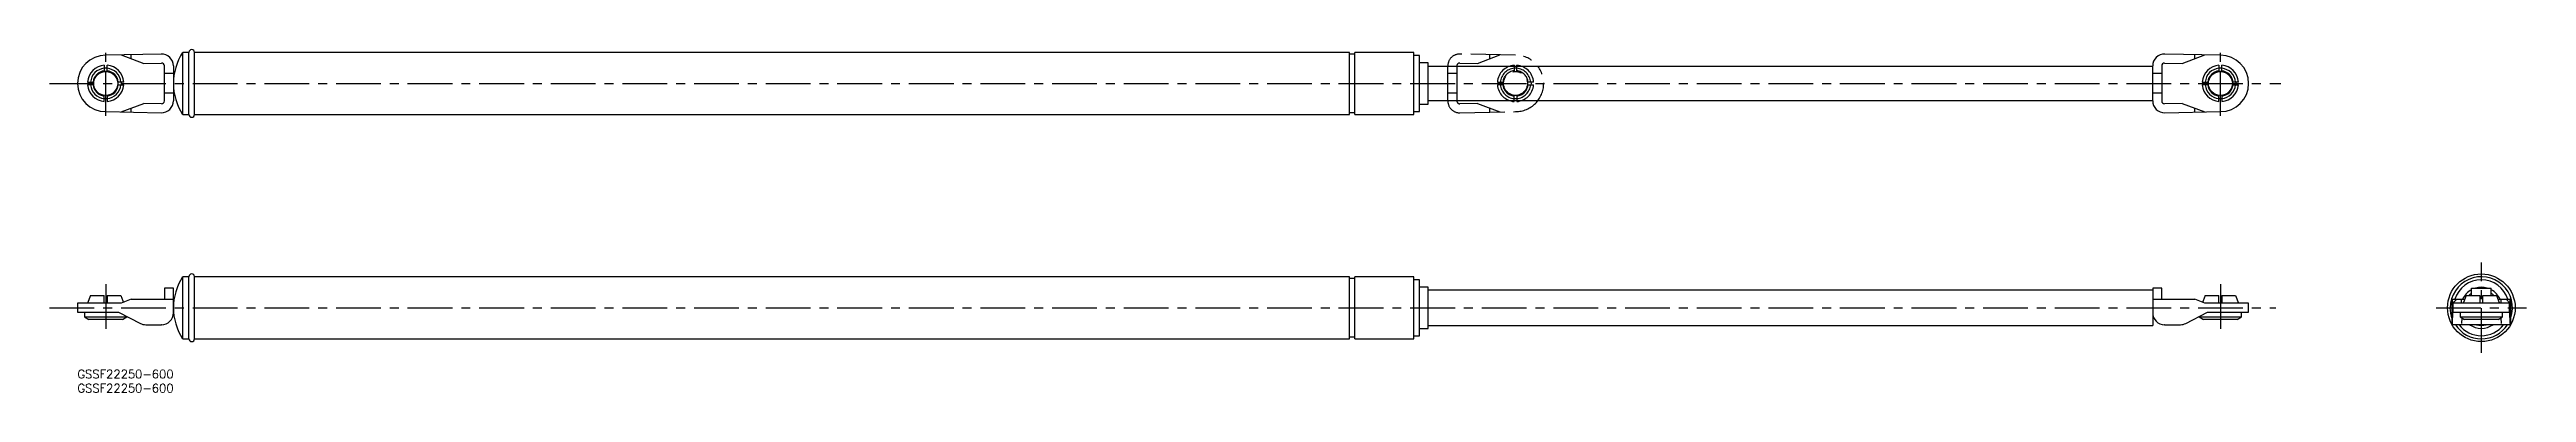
# Model space of a CAD drawing. Extents: x -10 to 869, y -8 to 114.
import ezdxf

# ---------------------------------------------------------------- set-up
doc = ezdxf.new("R2010")
doc.units = 0
doc.header["$LTSCALE"] = 0.5
doc.linetypes.add('CENTER', pattern=[50.8, 31.75, -6.35, 6.35, -6.35])
doc.linetypes.add('PHANTOM', pattern=[63.5, 31.75, -6.35, 6.35, -6.35, 6.35, -6.35])
for name, color, linetype in [('MSM_CENTER', 1, 'CENTER'), ('MSM_CONTINUOUS', 7, 'CONTINUOUS'), ('MSM_IMAGINARY', 6, 'PHANTOM'), ('MSM_PART_NUMBER', 7, 'CONTINUOUS')]:
    doc.layers.add(name, color=color, linetype=linetype)
doc.styles.get("Standard").update_dxf_attribs({"font": 'txt.shx', "height": 3, "bigfont": 'bigfont.shx'})

msp = doc.modelspace()

# ---------------------------------------------------------------- linework, layer by layer
at = {"layer": 'MSM_CENTER'}
for p, q in [((10, 90.08), (10, 112.96)), ((760, 90.08), (760, 112.96)), ((-9.92, 101.52), (781.38, 101.52)), ((852.55, 6), (852.55, 38)), ((10, 30.4), (10, 13.8)), ((760, 30.4), (760, 13.8)), ((-9.92, 22), (779.66, 22)), ((836.55, 22), (868.55, 22))]:
    msp.add_line(p, q, dxfattribs=at)
at = {"layer": 'MSM_CONTINUOUS'}
for p, q in [((9.5, 107.94), (9.5, 105.74)), ((9.5, 107), (10, 107.02)), ((29.71, 111.93), (10, 111.52)), ((10, 107.02), (10.5, 107)), ((10.5, 105.74), (10.5, 107.94)), ((15.5, 111.63), (23.5, 108.6)), ((19.09, 110.27), (19.09, 111.71)), ((23.5, 108.6), (29.78, 108.73)), ((30.8, 95.31), (30.8, 107.73)), ((34, 107.73), (34, 95.31)), ((39.5, 112.52), (37.3, 112.52)), ((37.3, 90.52), (37.3, 112.52)), ((39.5, 90.52), (39.5, 112.52)), ((451.1, 112.52), (41.5, 112.52)), ((41.5, 90.52), (41.5, 112.52)), ((451.1, 90.52), (451.1, 112.52)), ((453, 111.87), (451.1, 111.87)), ((474, 112.52), (453, 112.52)), ((453, 90.52), (453, 112.52)), ((474, 90.52), (474, 112.52)), ((476, 111.42), (474, 111.42)), ((476, 91.62), (476, 111.42)), ((479, 108.82), (476, 108.82)), ((479, 94.22), (479, 108.82)), ((736, 107.52), (479, 107.52)), ((736, 95.31), (736, 107.73)), ((739.2, 107.73), (739.2, 95.31)), ((740.22, 108.73), (746.5, 108.6)), ((760, 111.52), (740.29, 111.93)), ((746.5, 108.6), (754.5, 111.63)), ((750.91, 110.27), (750.91, 111.71)), ((759.5, 107.94), (759.5, 105.74)), ((759.5, 107), (760, 107.02)), ((760, 107.02), (760.5, 107)), ((760.5, 105.74), (760.5, 107.94)), ((3.58, 102.02), (5.78, 102.02)), ((5.78, 101.02), (3.58, 101.02)), ((4.5, 101.52), (4.52, 102.02)), ((4.52, 101.02), (4.5, 101.52)), ((9.5, 95.1), (9.5, 97.3)), ((10.5, 97.3), (10.5, 95.1)), ((16.42, 102.02), (14.22, 102.02)), ((14.22, 101.02), (16.42, 101.02)), ((15.48, 102.02), (15.5, 101.52)), ((15.5, 101.52), (15.48, 101.02)), ((34, 105.02), (30.8, 105.02)), ((34, 98.02), (30.8, 98.02)), ((739.2, 105.02), (736, 105.02)), ((739.2, 98.02), (736, 98.02)), ((753.58, 102.02), (755.78, 102.02)), ((755.78, 101.02), (753.58, 101.02)), ((754.5, 101.52), (754.52, 102.02)), ((754.52, 101.02), (754.5, 101.52)), ((759.5, 95.1), (759.5, 97.3)), ((760.5, 97.3), (760.5, 95.1)), ((766.42, 102.02), (764.22, 102.02)), ((764.22, 101.02), (766.42, 101.02)), ((765.48, 102.02), (765.5, 101.52)), ((765.5, 101.52), (765.48, 101.02)), ((10, 96.02), (9.5, 96.04)), ((10.5, 96.04), (10, 96.02)), ((10, 91.52), (29.71, 91.11)), ((15.5, 91.41), (23.5, 94.44)), ((19.09, 91.33), (19.09, 92.77)), ((29.78, 94.31), (23.5, 94.44)), ((37.3, 90.52), (39.5, 90.52)), ((41.5, 90.52), (451.1, 90.52)), ((451.1, 91.17), (453, 91.17)), ((453, 90.52), (474, 90.52)), ((474, 91.62), (476, 91.62)), ((476, 94.22), (479, 94.22)), ((479, 95.52), (736, 95.52)), ((746.5, 94.44), (740.22, 94.31)), ((740.29, 91.11), (760, 91.52)), ((746.5, 94.44), (754.5, 91.41)), ((750.91, 91.33), (750.91, 92.77)), ((760, 96.02), (759.5, 96.04)), ((760.5, 96.04), (760, 96.02)), ((4.62, 26.4), (3.58, 23.6)), ((4.62, 26.4), (9.5, 26.4)), ((9.5, 23.6), (9.5, 26.4)), ((10.5, 26.4), (15.38, 26.4)), ((10.5, 26.4), (10.5, 23.6)), ((15.38, 26.4), (16.09, 24.47)), ((34, 29), (30.8, 29)), ((30.8, 29), (30.8, 25)), ((34, 20.2), (34, 29)), ((39.5, 33), (37.3, 33)), ((37.3, 11), (37.3, 33)), ((39.5, 11), (39.5, 33)), ((451.1, 33), (41.5, 33)), ((41.5, 11), (41.5, 33)), ((451.1, 11), (451.1, 33)), ((453, 32.35), (451.1, 32.35)), ((474, 33), (453, 33)), ((453, 11), (453, 33)), ((474, 11), (474, 33)), ((476, 31.9), (474, 31.9)), ((476, 12.1), (476, 31.9)), ((479, 29.3), (476, 29.3)), ((479, 14.7), (479, 29.3)), ((736, 28.25), (479, 28.25)), ((739.2, 29), (736, 29)), ((736, 29), (736, 15.75)), ((739.2, 25), (739.2, 29)), ((754.62, 26.4), (753.91, 24.47)), ((754.62, 26.4), (759.5, 26.4)), ((759.5, 23.6), (759.5, 26.4)), ((760.5, 26.4), (765.38, 26.4)), ((760.5, 26.4), (760.5, 23.6)), ((765.38, 26.4), (766.42, 23.6)), ((847.17, 26.4), (846.46, 24.47)), ((847.17, 26.4), (852.05, 26.4)), ((849.05, 26.4), (849.05, 29)), ((849.05, 29), (856.05, 29)), ((852.05, 26.4), (852.05, 23.6)), ((853.05, 26.4), (857.93, 26.4)), ((853.05, 23.6), (853.05, 26.4)), ((856.05, 26.4), (856.05, 29)), ((857.93, 26.4), (858.65, 24.47)), ((0, 23.6), (0, 20.4)), ((15.5, 23.6), (0, 23.6)), ((0, 20.4), (14.54, 20.4)), ((2.5, 20.4), (2.5, 18.8)), ((2.5, 18.8), (4, 17.8)), ((2.5, 18.8), (17.5, 18.8)), ((16, 17.8), (4, 17.8)), ((14.54, 20.4), (22.3, 16.46)), ((19.09, 25), (15.5, 23.6)), ((16, 17.8), (17.5, 18.8)), ((16.09, 24.47), (16.3, 23.91)), ((17.5, 18.8), (17.5, 18.9)), ((19.09, 25), (34, 25)), ((736, 25), (750.91, 25)), ((747.7, 16.46), (755.46, 20.4)), ((754.5, 23.6), (750.91, 25)), ((752.5, 18.9), (752.5, 18.8)), ((752.5, 18.8), (754, 17.8)), ((752.5, 18.8), (767.5, 18.8)), ((753.91, 24.47), (753.7, 23.91)), ((766, 17.8), (754, 17.8)), ((770, 23.6), (754.5, 23.6)), ((755.46, 20.4), (770, 20.4)), ((766, 17.8), (767.5, 18.8)), ((767.5, 18.8), (767.5, 20.4)), ((770, 20.4), (770, 23.6)), ((841.73, 20.04), (841.55, 22)), ((842.14, 18.45), (841.73, 20.04)), ((842.14, 25), (842.14, 16)), ((842.14, 25), (846.65, 25)), ((842.29, 16.46), (842.46, 20.4)), ((842.44, 23.6), (842.36, 25)), ((843.8, 25), (842.44, 23.6)), ((862.67, 23.6), (842.44, 23.6)), ((842.46, 20.4), (862.65, 20.4)), ((842.55, 20.4), (842.55, 23.6)), ((845.05, 20.4), (845.05, 18.8)), ((845.05, 18.8), (846.55, 17.8)), ((845.05, 18.8), (860.05, 18.8)), ((845.47, 23.6), (845.47, 25)), ((845.58, 18.45), (845.5, 16.46)), ((846.46, 24.47), (846.13, 23.6)), ((858.55, 17.8), (846.55, 17.8)), ((858.45, 25), (862.96, 25)), ((858.55, 17.8), (860.05, 18.8)), ((858.65, 24.47), (858.97, 23.6)), ((859.52, 18.45), (859.61, 16.46)), ((859.63, 23.6), (859.63, 25)), ((860.05, 18.8), (860.05, 20.4)), ((861.3, 25), (862.67, 23.6)), ((862.55, 20.4), (862.55, 23.6)), ((862.81, 16.46), (862.65, 20.4)), ((862.67, 23.6), (862.74, 25)), ((862.96, 16), (862.96, 25)), ((24.2, 16), (29.71, 16)), ((29.8, 16), (29.71, 16)), ((37.3, 11), (39.5, 11)), ((41.5, 11), (451.1, 11)), ((451.1, 11.65), (453, 11.65)), ((453, 11), (474, 11)), ((474, 12.1), (476, 12.1)), ((476, 14.7), (479, 14.7)), ((479, 15.75), (736, 15.75)), ((740.29, 16), (740.2, 16)), ((740.29, 16), (745.8, 16)), ((862.96, 16), (842.14, 16)), ((842.25, 16), (842.26, 16)), ((842.26, 16.02), (842.27, 16.03)), ((842.26, 16.01), (842.26, 16.02)), ((842.26, 16), (842.26, 16.01)), ((842.26, 16.01), (842.26, 16.01)), ((842.26, 16), (842.26, 16)), ((842.27, 16.11), (842.28, 16.13)), ((842.27, 16.09), (842.27, 16.11)), ((842.27, 16.07), (842.27, 16.09)), ((842.27, 16.06), (842.27, 16.07)), ((842.27, 16.04), (842.27, 16.06)), ((842.27, 16.03), (842.27, 16.04)), ((842.28, 16.25), (842.29, 16.28)), ((842.28, 16.22), (842.28, 16.25)), ((842.28, 16.2), (842.28, 16.22)), ((842.28, 16.17), (842.28, 16.2)), ((842.28, 16.15), (842.28, 16.17)), ((842.28, 16.13), (842.28, 16.15)), ((842.29, 16.42), (842.29, 16.46)), ((842.29, 16.38), (842.29, 16.42)), ((842.29, 16.35), (842.29, 16.38)), ((842.29, 16.31), (842.29, 16.35)), ((842.29, 16.28), (842.29, 16.31)), ((862.81, 16.46), (862.81, 16.42)), ((862.81, 16.42), (862.81, 16.38)), ((862.81, 16.38), (862.81, 16.35)), ((862.81, 16.35), (862.81, 16.31)), ((862.81, 16.31), (862.81, 16.28)), ((862.81, 16.28), (862.82, 16.25)), ((862.82, 16.25), (862.82, 16.22)), ((862.82, 16.22), (862.82, 16.2)), ((862.82, 16.2), (862.82, 16.17)), ((862.82, 16.17), (862.82, 16.15)), ((862.82, 16.15), (862.83, 16.13)), ((862.83, 16.13), (862.83, 16.11)), ((862.83, 16.11), (862.83, 16.09)), ((862.83, 16.09), (862.83, 16.07)), ((862.83, 16.07), (862.83, 16.06)), ((862.83, 16.06), (862.83, 16.04)), ((862.83, 16.04), (862.84, 16.03)), ((862.84, 16.03), (862.84, 16.02)), ((862.84, 16.02), (862.84, 16.01)), ((862.84, 16.01), (862.84, 16.01)), ((862.84, 16.01), (862.84, 16)), ((862.84, 16), (862.84, 16)), ((862.84, 16), (862.85, 16))]:
    msp.add_line(p, q, dxfattribs=at)
for centre, radius in [((10, 101.52), 4.25), ((760, 101.52), 4.25), ((852.55, 22), 12)]:
    msp.add_circle(centre, radius, dxfattribs=at)
for centre, radius, start, end in [((10, 101.52), 10, 90, 270), ((10, 101.52), 6.44, 94.45407, 175.54593), ((10, 101.52), 5.4, 95.31277, 174.68723), ((10, 101.52), 4.5, 96.37937, 173.62063), ((10, 101.52), 6.44, 4.45407, 85.54593), ((10, 101.52), 5.4, 5.31277, 84.68723), ((10, 101.52), 4.5, 6.37937, 83.62063), ((29.8, 107.73), 4.2, 0, 91.19349), ((29.8, 107.73), 1, 0, 91.19349), ((54, 101.52), 20, 146.63299, 213.36701), ((40.5, 112.52), 1, 0, 180), ((740.2, 107.73), 4.2, 88.80651, 180), ((740.2, 107.73), 1, 88.80651, 180), ((760, 101.52), 6.44, 94.45407, 175.54593), ((760, 101.52), 5.4, 95.31277, 174.68723), ((760, 101.52), 4.5, 96.37937, 173.62063), ((760, 101.52), 10, 270, 90), ((760, 101.52), 6.44, 4.45407, 85.54593), ((760, 101.52), 5.4, 5.31277, 84.68723), ((760, 101.52), 4.5, 6.37937, 83.62063), ((10, 101.52), 6.44, 184.45407, 265.54593), ((10, 101.52), 5.4, 185.31277, 264.68723), ((10, 101.52), 4.5, 186.37937, 263.62063), ((10, 101.52), 4.5, 276.37937, 353.62063), ((10, 101.52), 5.4, 275.31277, 354.68723), ((10, 101.52), 6.44, 274.45407, 355.54593), ((760, 101.52), 6.44, 184.45407, 265.54593), ((760, 101.52), 5.4, 185.31277, 264.68723), ((760, 101.52), 4.5, 186.37937, 263.62063), ((760, 101.52), 4.5, 276.37937, 353.62063), ((760, 101.52), 5.4, 275.31277, 354.68723), ((760, 101.52), 6.44, 274.45407, 355.54593), ((29.8, 95.31), 4.2, 268.80651, 0), ((29.8, 95.31), 1, 268.80651, 0), ((40.5, 90.52), 1, 180, 0), ((740.2, 95.31), 4.2, 180, 271.19349), ((740.2, 95.31), 1, 180, 271.19349), ((54, 22), 20, 146.63299, 213.36701), ((40.5, 33), 1, 0, 180), ((852.55, 22), 11, 341.17491, 180), ((852.55, 22), 9.9, 17.6397, 162.3603), ((852.55, 22), 7.3, 118.64962, 155.73491), ((852.55, 22), 6.25, 124.0558, 135.25119), ((852.55, 22), 7.3, 73.51703, 106.48297), ((852.55, 22), 7.3, 24.26509, 61.35038), ((852.55, 22), 6.25, 44.74881, 55.9442), ((29.8, 20.2), 4.2, 270, 0), ((740.2, 20.2), 4.2, 180, 270), ((24.2, 20.2), 4.2, 243.03406, 270), ((40.5, 11), 1, 180, 0), ((745.8, 20.2), 4.2, 270, 296.96594), ((852.55, 22), 11, 213.05573, 326.94427), ((852.55, 22), 9.9, 217.3052, 322.6948), ((852.55, 22), 7.3, 235.27724, 304.72276), ((852.55, 22), 6.25, 253.7398, 286.2602)]:
    msp.add_arc(centre, radius, start, end, dxfattribs=at)
at = {"layer": 'MSM_IMAGINARY'}
for p, q in [((486, 95.31), (486, 107.73)), ((489.2, 107.73), (489.2, 95.31)), ((490.22, 108.73), (496.5, 108.6)), ((510, 111.52), (490.29, 111.93)), ((496.5, 108.6), (504.5, 111.63)), ((500.91, 110.27), (500.91, 111.71)), ((509.5, 107.94), (509.5, 105.74)), ((509.5, 107), (510, 107.02)), ((510, 107.02), (510.5, 107)), ((510.5, 105.74), (510.5, 107.94)), ((489.2, 105.02), (486, 105.02)), ((489.2, 98.02), (486, 98.02)), ((503.58, 102.02), (505.78, 102.02)), ((505.78, 101.02), (503.58, 101.02)), ((504.5, 101.52), (504.52, 102.02)), ((504.52, 101.02), (504.5, 101.52)), ((509.5, 95.1), (509.5, 97.3)), ((510.5, 97.3), (510.5, 95.1)), ((516.42, 102.02), (514.22, 102.02)), ((514.22, 101.02), (516.42, 101.02)), ((515.48, 102.02), (515.5, 101.52)), ((515.5, 101.52), (515.48, 101.02)), ((496.5, 94.44), (490.22, 94.31)), ((490.29, 91.11), (510, 91.52)), ((496.5, 94.44), (504.5, 91.41)), ((500.91, 91.33), (500.91, 92.77)), ((510, 96.02), (509.5, 96.04)), ((510.5, 96.04), (510, 96.02))]:
    msp.add_line(p, q, dxfattribs=at)
msp.add_circle((510, 101.52), 4.25, dxfattribs=at)
for centre, radius, start, end in [((490.2, 107.73), 4.2, 88.80651, 180), ((490.2, 107.73), 1, 88.80651, 180), ((510, 101.52), 6.44, 94.45407, 175.54593), ((510, 101.52), 5.4, 95.31277, 174.68723), ((510, 101.52), 4.5, 96.37937, 173.62063), ((510, 101.52), 10, 270, 90), ((510, 101.52), 6.44, 4.45407, 85.54593), ((510, 101.52), 5.4, 5.31277, 84.68723), ((510, 101.52), 4.5, 6.37937, 83.62063), ((510, 101.52), 6.44, 184.45407, 265.54593), ((510, 101.52), 5.4, 185.31277, 264.68723), ((510, 101.52), 4.5, 186.37937, 263.62063), ((510, 101.52), 4.5, 276.37937, 353.62063), ((510, 101.52), 5.4, 275.31277, 354.68723), ((510, 101.52), 6.44, 274.45407, 355.54593), ((490.2, 95.31), 4.2, 180, 271.19349), ((490.2, 95.31), 1, 180, 271.19349)]:
    msp.add_arc(centre, radius, start, end, dxfattribs=at)

# ---------------------------------------------------------------- texts
at = {"layer": 'MSM_PART_NUMBER', "char_height": 3, "width": 121.0942, "attachment_point": 1}
for insert in [(0, 0), (0, -5)]:
    msp.add_mtext('{GSSF22250-600}', dxfattribs=dict(at, insert=insert))

doc.saveas('drawing.dxf')
